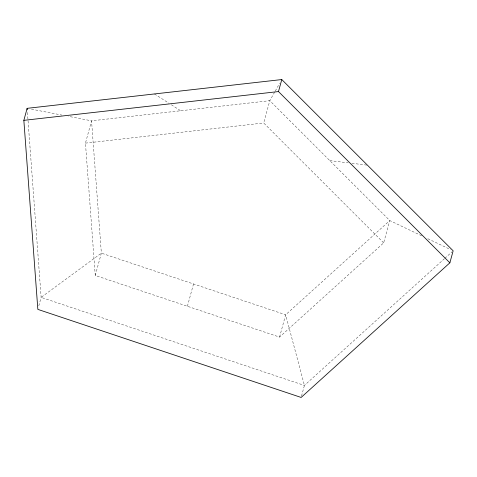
<?xml version="1.0" encoding="UTF-8"?>
<svg xmlns="http://www.w3.org/2000/svg" width="477" height="477" viewBox="0 0 477 477"><rect width="100%" height="100%" fill="white"/><g stroke="black" fill="none" stroke-linecap="round" stroke-linejoin="round"><path stroke-width="0.36" stroke-dasharray="2.38 1.79" d="M38.816 305.852L41.135 297.374L27.41 112.041M279.552 337.09L285.657 314.79L389.769 220.559L383.663 242.859L279.552 337.09L95.251 275.456L85.455 143.124L91.554 120.824L269.803 100.677L389.769 220.559L421.793 235.847M95.251 275.456L101.357 253.15L91.554 120.824L68.396 116.334M187.401 306.276L193.507 283.97M383.663 242.859L263.703 122.983L269.803 100.677L274.883 91.721M301.524 396.029L304.421 385.434L285.657 314.79L101.357 253.15L41.135 297.374L304.421 385.434L444.337 258.79M275.247 91.077L279.6 83.397M444.886 258.29L452.047 251.808M85.455 143.124L263.703 122.983M329.786 160.618L348.258 162.86M351.948 163.307L366.724 165.096M31.482 109.179L61.879 115.07M427.797 238.709L450.479 249.537M154.459 93.945L168.816 103.151M171.315 104.749L180.682 110.753"/><path stroke-width="0.72" d="M23.85 120.347L27.135 108.339L281.776 79.558L453.15 250.813L449.865 262.821L301.136 397.442L37.844 309.382L23.85 120.347L278.49 91.566L449.865 262.821M278.49 91.566L281.776 79.558M27.135 108.339L27.249 109.817"/></g></svg>
